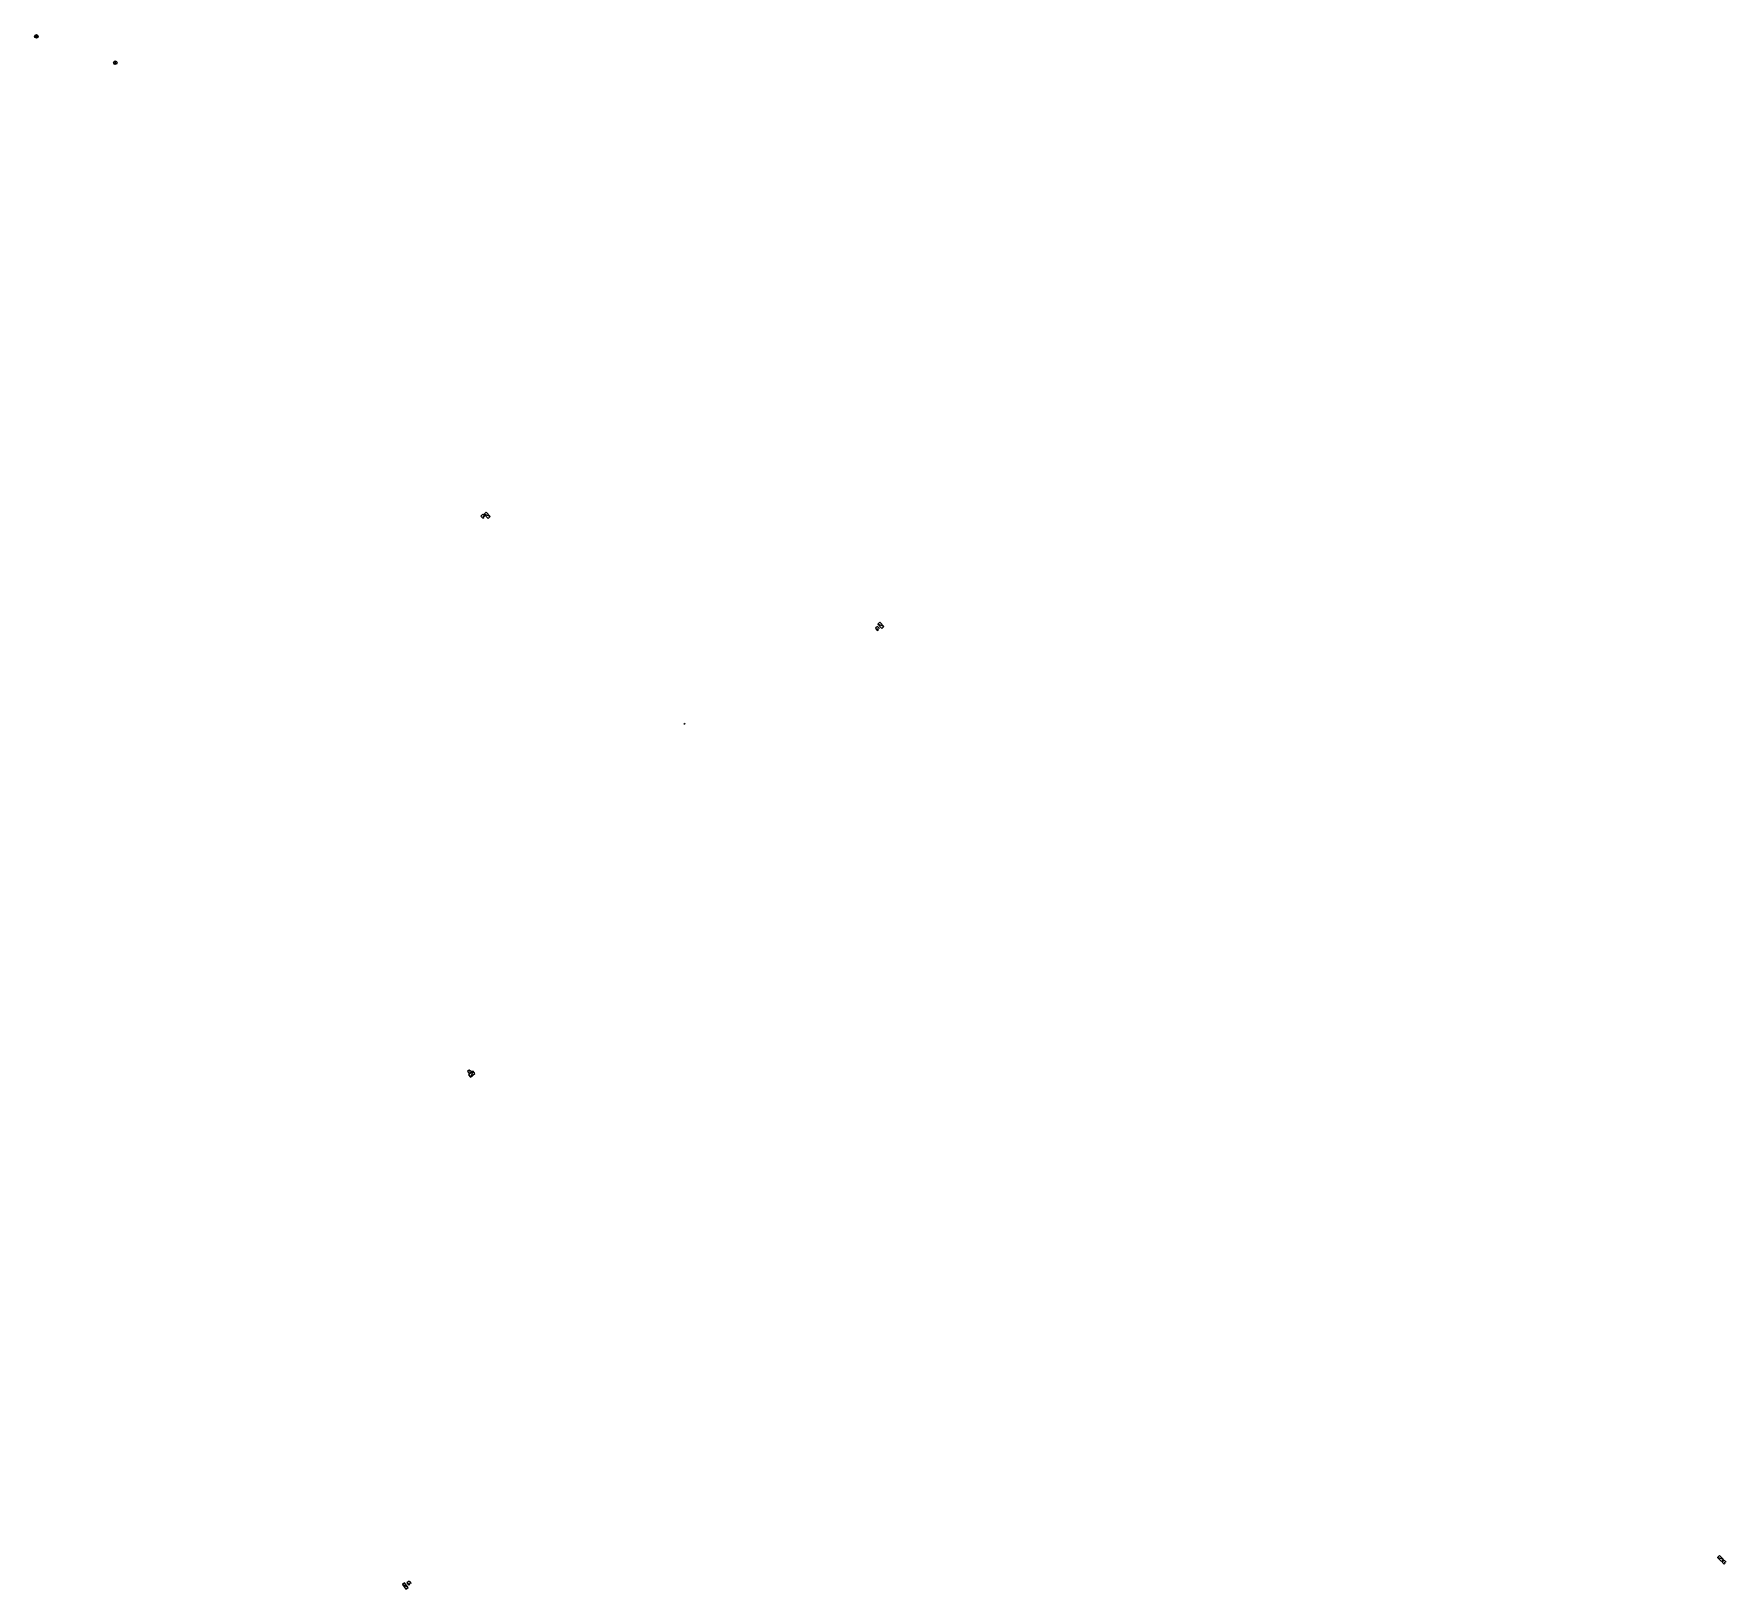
# Model space of a CAD drawing. Header units: millimetres. Extents: x 80013 to 80985, y 146048 to 146949.
# Drawn here: x 80513.7 to 80984.9, y 146516.3 to 146949.1 of the extents above; entities that cross this region are included whole.
import ezdxf
from ezdxf.enums import TextEntityAlignment as Align

# ---------------------------------------------------------------- set-up
doc = ezdxf.new("R2010")
doc.units = ezdxf.units.MM
doc.linetypes.add('DASHED', pattern=[0.75, 0.5, -0.25])
doc.layers.get('0').update_dxf_attribs({"linetype": 'CONTINUOUS'})
for name, color, linetype in [('BR12', 7, 'CONTINUOUS'), ('W0112', 1, 'DASHED'), ('W0432', 7, 'CONTINUOUS')]:
    doc.layers.add(name, color=color, linetype=linetype)
doc.styles.add('B_ROMANS', font='ROMANS.shx', dxfattribs={"width": 0.75})

# ---------------------------------------------------------------- blocks, each defined once
blk = doc.blocks.new('BR1209')
at = {"color": 0, "linetype": 'Continuous', "flags": 128}
for points in [[(-0.5, 0), (0.5, 0)], [(0, 0.5), (0, -0.5)]]:
    blk.add_lwpolyline(points, dxfattribs=at)
at = {"color": 0, "linetype": 'Continuous'}
blk.add_circle((0, 0), 0.5, dxfattribs=at)
at = {"color": 0, "linetype": 'Continuous', "style": 'B_ROMANS', "width": 0.75}
blk.add_attdef('NUM', text='', height=1.2, dxfattribs=at).set_placement((0, 2), align=Align.MIDDLE)
at = {"color": 0, "linetype": 'Continuous', "style": 'B_ROMANS', "width": 0.75, "flags": 3}
for tag, p in [('DEF_LEG', (0, -10)), ('DEF_COUP', (0, -12.5)), ('DEF_TYPE', (0, -15))]:
    blk.add_attdef(tag, text='', height=1.2, dxfattribs=at).set_placement(p, align=Align.MIDDLE)
blk = doc.blocks.new('*U16')
at = {"flags": 128}
for points in [[(0.8, 0.8), (-0.8, 0.8)], [(-0.8, 0.8), (-0.8, 0)], [(0.8, 0.8), (-0.8, 0)], [(-0.8, 0), (0.8, 0)], [(0.8, 0), (0.8, 0.8)], [(-0.42, -0.48), (0.38, -0.48)], [(-0.42, -0.48), (-0.42, -1.28)], [(-0.42, -1.28), (0.38, -1.28)], [(-0.02, -0.88), (0.38, -0.88)], [(0.38, -1.28), (0.38, -0.88)]]:
    blk.add_lwpolyline(points, dxfattribs=at)
blk = doc.blocks.new('T432')
at = {"flags": 128}
for points in [[(0.8, 0.8), (-0.8, 0.8)], [(-0.8, 0.8), (-0.8, 0)], [(0.8, 0.8), (-0.8, 0)], [(-0.8, 0), (0.8, 0)], [(-0.4, 2.1), (-0.4, 1.3)], [(-0.4, 1.3), (0.4, 1.3)], [(-0.39, 2.1), (0.41, 2.1)], [(0, 1.7), (0.4, 1.7)], [(0.4, 1.3), (0.4, 1.7)], [(0.8, 0), (0.8, 0.8)]]:
    blk.add_lwpolyline(points, dxfattribs=at)
blk = doc.blocks.new('*U20')
at = {"flags": 128}
for points in [[(0.8, 0.8), (-0.8, 0.8)], [(-0.8, 0.8), (-0.8, 0)], [(0.8, 0.8), (-0.8, 0)], [(-0.8, 0), (0.8, 0)], [(0.8, 0), (0.8, 0.8)], [(-1.01, -0.28), (-0.21, -0.28)], [(-1.01, -0.28), (-1.01, -1.08)], [(-1.01, -1.08), (-0.21, -1.08)], [(-0.61, -0.68), (-0.21, -0.68)], [(-0.21, -1.08), (-0.21, -0.68)]]:
    blk.add_lwpolyline(points, dxfattribs=at)
blk = doc.blocks.new('*U11')
at = {"flags": 128}
for points in [[(0.8, 0.8), (-0.8, 0.8)], [(-0.8, 0.8), (-0.8, 0)], [(0.8, 0.8), (-0.8, 0)], [(-0.8, 0), (0.8, 0)], [(0.8, 0), (0.8, 0.8)], [(1.02, 0.78), (1.82, 0.78)], [(1.02, 0.78), (1.02, -0.02)], [(1.42, 0.38), (1.82, 0.38)], [(1.82, -0.02), (1.82, 0.38)], [(1.02, -0.02), (1.82, -0.02)]]:
    blk.add_lwpolyline(points, dxfattribs=at)
blk = doc.blocks.new('*U25')
at = {"flags": 128}
for points in [[(0.8, 0.8), (-0.8, 0.8)], [(-0.8, 0.8), (-0.8, 0)], [(0.8, 0.8), (-0.8, 0)], [(-0.8, 0), (0.8, 0)], [(-0.4, 1.81), (0.4, 1.81)], [(-0.4, 1.81), (-0.4, 1.01)], [(-0.4, 1.01), (0.4, 1.01)], [(0, 1.41), (0.4, 1.41)], [(0.4, 1.01), (0.4, 1.41)], [(0.8, 0), (0.8, 0.8)]]:
    blk.add_lwpolyline(points, dxfattribs=at)

msp = doc.modelspace()

# ---------------------------------------------------------------- linework, layer by layer
at = {"layer": 'W0112', "color": 252}
msp.add_lwpolyline([(80694.71, 146756.99), (80695.07, 146757.33)], dxfattribs=at)

# ---------------------------------------------------------------- block references
at = {"layer": 'BR12'}
for p, rotation in [((80514.42, 146948.45), 324.2524559373284), ((80536.39, 146941.1), 136.3177886518732)]:
    msp.add_blockref('BR1209', p, dxfattribs=dict(at, rotation=rotation))
at = {"layer": 'W0432'}
for name, p, rotation in [('*U20', (80639.64, 146814.89), 312.9335911535169), ('*U16', (80749.24, 146784.24), 312.1407431245231), ('T432', (80616.82, 146516.9), 308.1894469002515)]:
    msp.add_blockref(name, p, dxfattribs=dict(at, rotation=rotation))
at = {"layer": 'W0432', "linetype": 'Continuous'}
for name, p, rotation in [('*U25', (80635.9, 146659.29), 39.93383132945368), ('*U11', (80983.01, 146524.53), 315.3970369475882)]:
    msp.add_blockref(name, p, dxfattribs=dict(at, rotation=rotation))

doc.saveas('drawing.dxf')
